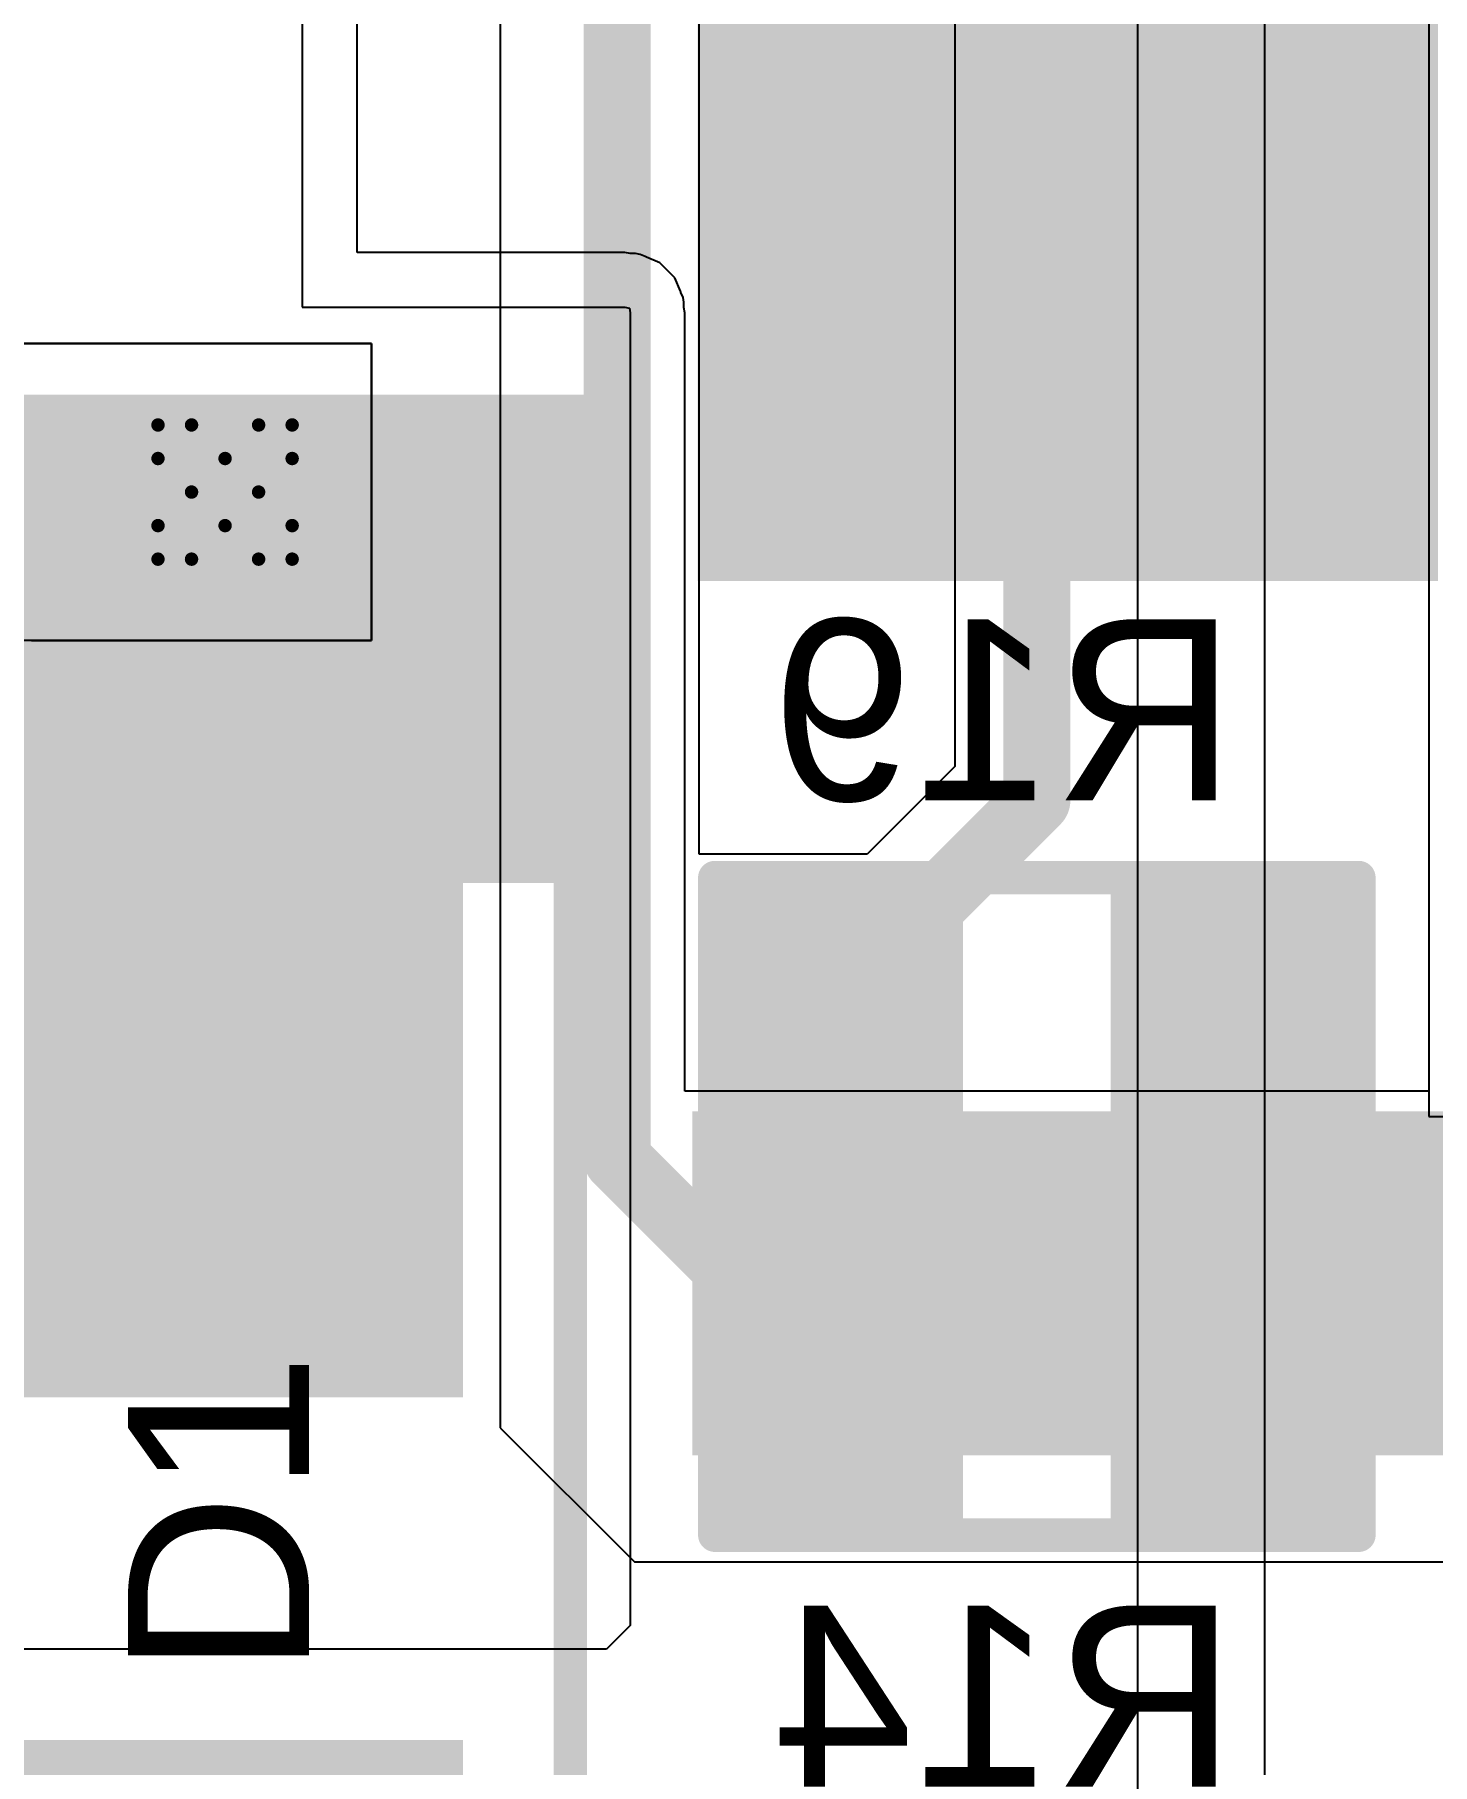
# Model space of a CAD drawing. Header units: inches. Extents: x -6 to 328, y -6 to 90.
# Drawn here: x 4.73 to 10.02, y 0.98 to 7.52 of the extents above; entities that cross this region are included whole.
import ezdxf

# ---------------------------------------------------------------- set-up
doc = ezdxf.new("R2010")
doc.units = ezdxf.units.IN
for name, color, linetype in [('Bottom Layer', 5, 'Continuous'), ('Bottom Overlay', 54, 'Continuous'), ('Bottom Paste', 16, 'Continuous'), ('Bottom Solder', 6, 'Continuous'), ('Designators', 56, 'Continuous'), ('Drill Drawing', 1, 'Continuous'), ('GND', 76, 'Continuous'), ('PWR', 16, 'Continuous'), ('Top Layer', 1, 'Continuous'), ('Top Overlay', 2, 'Continuous'), ('Top Paste', 8, 'Continuous'), ('Top Solder', 216, 'Continuous'), ('Via Holes', 16, 'Continuous')]:
    doc.layers.add(name, color=color, linetype=linetype)
doc.styles.add('Arial', font='', dxfattribs={"height": 0.2})
doc.styles.get('Arial').set_extended_font_data('Arial')

# ---------------------------------------------------------------- blocks, each defined once
blk = doc.blocks.new('R___0603_B_23')
at = {"layer": 'Bottom Layer'}
for points in [[(-1.143, -0.4445), (-1.143, 0.4445), (-0.381, 0.4445), (-0.381, -0.4445)], [(0.381, -0.4445), (0.381, 0.4445), (1.143, 0.4445), (1.143, -0.4445)]]:
    blk.add_hatch(color=5, dxfattribs=at).paths.add_polyline_path(points)
at = {"layer": 'Bottom Paste'}
for points in [[(-1.143, -0.4445), (-1.143, 0.4445), (-0.381, 0.4445), (-0.381, -0.4445)], [(0.381, -0.4445), (0.381, 0.4445), (1.143, 0.4445), (1.143, -0.4445)]]:
    blk.add_hatch(color=16, dxfattribs=at).paths.add_polyline_path(points)
at = {"layer": 'Bottom Solder'}
for points in [[(-1.2446, -0.5461), (-1.2446, 0.5461), (-0.2794, 0.5461), (-0.2794, -0.5461)], [(0.2794, -0.5461), (0.2794, 0.5461), (1.2446, 0.5461), (1.2446, -0.5461)]]:
    blk.add_hatch(color=6, dxfattribs=at).paths.add_polyline_path(points)
at = {"layer": 'Bottom Overlay'}
for points in [[(-1.2192, 0.5334, 0.127, 0.127, 0), (-1.2192, -0.5334, 0.127, 0.127, 0)], [(1.2192, 0.5334, 0.127, 0.127, 0), (-1.2192, 0.5334, 0.127, 0.127, 0)], [(1.2192, 0.5334, 0.127, 0.127, 0), (1.2192, -0.5334, 0.127, 0.127, 0)], [(1.2192, -0.5334, 0.127, 0.127, 0), (-1.2192, -0.5334, 0.127, 0.127, 0)]]:
    blk.add_lwpolyline(points, format="xyseb", dxfattribs=at)
for points in [[(-1.25095, 0.5334, 0.0635, 0.0635, 1), (-1.18745, 0.5334, 0.0635, 0.0635, 1)], [(-1.25095, 0.5334, 0.0635, 0.0635, 1), (-1.18745, 0.5334, 0.0635, 0.0635, 1)], [(1.18745, 0.5334, 0.0635, 0.0635, 1), (1.25095, 0.5334, 0.0635, 0.0635, 1)], [(1.18745, 0.5334, 0.0635, 0.0635, 1), (1.25095, 0.5334, 0.0635, 0.0635, 1)], [(-1.25095, -0.5334, 0.0635, 0.0635, 1), (-1.18745, -0.5334, 0.0635, 0.0635, 1)], [(-1.25095, -0.5334, 0.0635, 0.0635, 1), (-1.18745, -0.5334, 0.0635, 0.0635, 1)], [(1.18745, -0.5334, 0.0635, 0.0635, 1), (1.25095, -0.5334, 0.0635, 0.0635, 1)], [(1.18745, -0.5334, 0.0635, 0.0635, 1), (1.25095, -0.5334, 0.0635, 0.0635, 1)]]:
    blk.add_lwpolyline(points, format="xyseb", close=True, dxfattribs=at)
blk = doc.blocks.new('R___0603_B_28')
at = {"layer": 'Bottom Layer'}
for points in [[(-1.143, -0.4445), (-1.143, 0.4445), (-0.381, 0.4445), (-0.381, -0.4445)], [(0.381, -0.4445), (0.381, 0.4445), (1.143, 0.4445), (1.143, -0.4445)]]:
    blk.add_hatch(color=5, dxfattribs=at).paths.add_polyline_path(points)
at = {"layer": 'Bottom Paste'}
for points in [[(-1.143, -0.4445), (-1.143, 0.4445), (-0.381, 0.4445), (-0.381, -0.4445)], [(0.381, -0.4445), (0.381, 0.4445), (1.143, 0.4445), (1.143, -0.4445)]]:
    blk.add_hatch(color=16, dxfattribs=at).paths.add_polyline_path(points)
at = {"layer": 'Bottom Solder'}
for points in [[(-1.2446, -0.5461), (-1.2446, 0.5461), (-0.2794, 0.5461), (-0.2794, -0.5461)], [(0.2794, -0.5461), (0.2794, 0.5461), (1.2446, 0.5461), (1.2446, -0.5461)]]:
    blk.add_hatch(color=6, dxfattribs=at).paths.add_polyline_path(points)
at = {"layer": 'Bottom Overlay'}
for points in [[(-1.2192, -0.5334, 0.127, 0.127, 0), (-1.2192, 0.5334, 0.127, 0.127, 0)], [(-1.2192, 0.5334, 0.127, 0.127, 0), (1.2192, 0.5334, 0.127, 0.127, 0)], [(1.2192, -0.5334, 0.127, 0.127, 0), (1.2192, 0.5334, 0.127, 0.127, 0)], [(-1.2192, -0.5334, 0.127, 0.127, 0), (1.2192, -0.5334, 0.127, 0.127, 0)]]:
    blk.add_lwpolyline(points, format="xyseb", dxfattribs=at)
for points in [[(-1.25095, 0.5334, 0.0635, 0.0635, 1), (-1.18745, 0.5334, 0.0635, 0.0635, 1)], [(-1.25095, 0.5334, 0.0635, 0.0635, 1), (-1.18745, 0.5334, 0.0635, 0.0635, 1)], [(1.18745, 0.5334, 0.0635, 0.0635, 1), (1.25095, 0.5334, 0.0635, 0.0635, 1)], [(1.18745, 0.5334, 0.0635, 0.0635, 1), (1.25095, 0.5334, 0.0635, 0.0635, 1)], [(-1.25095, -0.5334, 0.0635, 0.0635, 1), (-1.18745, -0.5334, 0.0635, 0.0635, 1)], [(-1.25095, -0.5334, 0.0635, 0.0635, 1), (-1.18745, -0.5334, 0.0635, 0.0635, 1)], [(1.18745, -0.5334, 0.0635, 0.0635, 1), (1.25095, -0.5334, 0.0635, 0.0635, 1)], [(1.18745, -0.5334, 0.0635, 0.0635, 1), (1.25095, -0.5334, 0.0635, 0.0635, 1)]]:
    blk.add_lwpolyline(points, format="xyseb", close=True, dxfattribs=at)
blk = doc.blocks.new('HR963370A_52')
at = {"layer": 'Top Layer'}
for points in [[(-3.46, 6.15), (-4.56, 6.15), (-4.56, 10.35), (-3.46, 10.35)], [(-1.25, 10.3294), (1.25, 10.3294), (1.25, 7.7294), (-1.25, 7.7294)]]:
    blk.add_hatch(color=1, dxfattribs=at).paths.add_polyline_path(points)
at = {"layer": 'Top Paste'}
for points in [[(-3.46, 6.15), (-4.56, 6.15), (-4.56, 10.35), (-3.46, 10.35)], [(-1.25, 10.3294), (1.25, 10.3294), (1.25, 7.7294), (-1.25, 7.7294)]]:
    blk.add_hatch(color=8, dxfattribs=at).paths.add_polyline_path(points)
at = {"layer": 'Top Solder'}
for points in [[(-3.3584, 6.0484), (-4.6616, 6.0484), (-4.6616, 10.4516), (-3.3584, 10.4516)], [(-1.3516, 10.431), (1.3516, 10.431), (1.3516, 7.6278), (-1.3516, 7.6278)]]:
    blk.add_hatch(color=216, dxfattribs=at).paths.add_polyline_path(points)
blk = doc.blocks.new('SMA_60')
at = {"layer": 'Top Layer'}
blk.add_hatch(color=1, dxfattribs=at).paths.add_polyline_path([(-3.25, 0.85), (-0.75, 0.85), (-0.75, -0.85), (-3.25, -0.85)])
at = {"layer": 'Top Overlay'}
for points in [[(-4.445, -1.4216), (-3.278, -1.4216), (-3.278, 1.422), (-4.445, 1.422)], [(-3.2999, 0.924), (-2.5959, 0.924), (-2.5959, 1.4218), (-3.2999, 1.4218)]]:
    blk.add_hatch(color=2, dxfattribs=at).paths.add_polyline_path(points)
at = {"layer": 'Top Paste'}
blk.add_hatch(color=8, dxfattribs=at).paths.add_polyline_path([(-3.25, 0.85), (-0.75, 0.85), (-0.75, -0.85), (-3.25, -0.85)])
at = {"layer": 'Top Solder'}
for points in [[(-3.3516, 0.9516), (-0.6484, 0.9516), (-0.6484, -0.9516), (-3.3516, -0.9516)], [(0.6484, 0.9516), (3.3516, 0.9516), (3.3516, -0.9516), (0.6484, -0.9516)]]:
    blk.add_hatch(color=216, dxfattribs=at).paths.add_polyline_path(points)
at = {"layer": 'Top Overlay'}
blk.add_lwpolyline([(2.0612, 1.3577, 0.127, 0.127, 0), (-2.6581, 1.3577, 0.127, 0.127, 0)], format="xyseb", dxfattribs=at)
blk.add_lwpolyline([(-2.6899, 1.3577, 0.0635, 0.0635, 1), (-2.6264, 1.3577, 0.0635, 0.0635, 1)], format="xyseb", close=True, dxfattribs=at)

msp = doc.modelspace()

# ---------------------------------------------------------------- hatches: boundary and pattern name
at = {"layer": 'Bottom Layer'}
h = msp.add_hatch(color=5, dxfattribs=at)
edge = h.paths.add_edge_path()
edge.add_arc((5.4494, 5.7926), 0.3, 0, 360)
at = {"layer": 'GND'}
h = msp.add_hatch(color=76, dxfattribs=at)
edge = h.paths.add_edge_path()
edge.add_arc((5.4494, 5.7926), 0.3, 0, 360)
at = {"layer": 'PWR'}
h = msp.add_hatch(color=16, dxfattribs=at)
edge = h.paths.add_edge_path()
edge.add_arc((5.4494, 5.7926), 0.3, 0, 360)
at = {"layer": 'Top Layer'}
h = msp.add_hatch(color=1, dxfattribs=at)
edge = h.paths.add_edge_path()
edge.add_arc((5.4494, 5.7926), 0.3, 0, 360)
at = {"layer": 'Via Holes'}
h = msp.add_hatch(color=7, dxfattribs=at)
edge = h.paths.add_edge_path()
edge.add_arc((5.4494, 5.7926), 0.15, 0, 360)

# ---------------------------------------------------------------- linework, layer by layer
at = {"layer": 'Bottom Layer'}
for p, q in [((8.2124, 9.0661), (8.2124, 4.7539)), ((7.245, 4.4219), (7.245, 8.0271)), ((6.4912, 7.927), (6.4912, 2.2502)), ((8.2124, 4.7539), (7.8805, 4.4219)), ((7.8805, 4.4219), (7.245, 4.4219)), ((6.4912, 2.2502), (6.9992, 1.7422)), ((6.9992, 1.7422), (24.3063, 1.7422))]:
    msp.add_line(p, q, dxfattribs=at)
for points in [[(8.5232, 4.6251, 0.254, 0.254, 0), (8.5232, 11.8349, 0.254, 0.254, 0)], [(6.9342, 3.2677, 0.254, 0.254, 0), (6.9342, 8.0271, 0.254, 0.254, 0)], [(7.7612, 3.8631, 0.254, 0.254, 0), (8.5232, 4.6251, 0.254, 0.254, 0)], [(7.7612, 3.7996, 0.254, 0.254, 0), (7.7612, 3.8631, 0.254, 0.254, 0)], [(9.2852, 3.7361, 0.254, 0.254, 0), (9.2852, 3.7996, 0.254, 0.254, 0)], [(9.2852, 3.7361, 0.254, 0.254, 0), (9.5392, 3.4821, 0.254, 0.254, 0)], [(9.5392, 3.4821, 0.254, 0.254, 0), (9.5398, 3.4821, 0.254, 0.254, 0)], [(9.5398, 3.4821, 0.254, 0.254, 0), (9.8136, 3.2083, 0.254, 0.254, 0)], [(6.9342, 3.2677, 0.254, 0.254, 0), (7.7612, 2.4407, 0.254, 0.254, 0)], [(9.8136, 3.2083, 0.254, 0.254, 0), (11.5931, 3.2083, 0.254, 0.254, 0)], [(7.7612, 2.3772, 0.254, 0.254, 0), (7.7612, 2.4407, 0.254, 0.254, 0)], [(9.2852, 2.3772, 0.254, 0.254, 0), (14.0358, 2.3772, 0.254, 0.254, 0)]]:
    msp.add_lwpolyline(points, format="xyseb", dxfattribs=at)
for points in [[(8.4597, 4.6251, 0.127, 0.127, 1), (8.5867, 4.6251, 0.127, 0.127, 1)], [(8.4597, 4.6251, 0.127, 0.127, 1), (8.5867, 4.6251, 0.127, 0.127, 1)], [(7.6977, 3.8631, 0.127, 0.127, 1), (7.8247, 3.8631, 0.127, 0.127, 1)], [(7.6977, 3.8631, 0.127, 0.127, 1), (7.8247, 3.8631, 0.127, 0.127, 1)], [(7.6977, 3.7996, 0.127, 0.127, 1), (7.8247, 3.7996, 0.127, 0.127, 1)], [(9.2217, 3.7996, 0.127, 0.127, 1), (9.3487, 3.7996, 0.127, 0.127, 1)], [(9.2217, 3.7361, 0.127, 0.127, 1), (9.3487, 3.7361, 0.127, 0.127, 1)], [(9.2217, 3.7361, 0.127, 0.127, 1), (9.3487, 3.7361, 0.127, 0.127, 1)], [(9.4757, 3.4821, 0.127, 0.127, 1), (9.6027, 3.4821, 0.127, 0.127, 1)], [(9.4757, 3.4821, 0.127, 0.127, 1), (9.6027, 3.4821, 0.127, 0.127, 1)], [(9.4763, 3.4821, 0.127, 0.127, 1), (9.6033, 3.4821, 0.127, 0.127, 1)], [(9.4763, 3.4821, 0.127, 0.127, 1), (9.6033, 3.4821, 0.127, 0.127, 1)], [(6.8707, 3.2677, 0.127, 0.127, 1), (6.9977, 3.2677, 0.127, 0.127, 1)], [(6.8707, 3.2677, 0.127, 0.127, 1), (6.9977, 3.2677, 0.127, 0.127, 1)], [(9.7501, 3.2083, 0.127, 0.127, 1), (9.8771, 3.2083, 0.127, 0.127, 1)], [(9.7501, 3.2083, 0.127, 0.127, 1), (9.8771, 3.2083, 0.127, 0.127, 1)], [(7.6977, 2.4407, 0.127, 0.127, 1), (7.8247, 2.4407, 0.127, 0.127, 1)], [(7.6977, 2.4407, 0.127, 0.127, 1), (7.8247, 2.4407, 0.127, 0.127, 1)], [(7.6977, 2.3772, 0.127, 0.127, 1), (7.8247, 2.3772, 0.127, 0.127, 1)], [(9.2217, 2.3772, 0.127, 0.127, 1), (9.3487, 2.3772, 0.127, 0.127, 1)]]:
    msp.add_lwpolyline(points, format="xyseb", close=True, dxfattribs=at)
at = {"layer": 'Drill Drawing'}
for points in [[(5.1954, 5.9196, 0.0508, 0.0508, 0), (5.1954, 6.0466, 0.0508, 0.0508, 0)], [(5.1954, 6.0466, 0.0508, 0.0508, 0), (5.3224, 6.0466, 0.0508, 0.0508, 0)], [(5.3224, 6.0466, 0.0508, 0.0508, 0), (5.4494, 5.9196, 0.0508, 0.0508, 0)], [(5.4494, 5.9196, 0.0508, 0.0508, 0), (5.5764, 6.0466, 0.0508, 0.0508, 0)], [(5.5764, 6.0466, 0.0508, 0.0508, 0), (5.7034, 6.0466, 0.0508, 0.0508, 0)], [(5.7034, 5.9196, 0.0508, 0.0508, 0), (5.7034, 6.0466, 0.0508, 0.0508, 0)], [(5.1954, 5.9196, 0.0508, 0.0508, 0), (5.3224, 5.7926, 0.0508, 0.0508, 0)], [(5.5764, 5.7926, 0.0508, 0.0508, 0), (5.7034, 5.9196, 0.0508, 0.0508, 0)], [(5.1954, 5.6656, 0.0508, 0.0508, 0), (5.3224, 5.7926, 0.0508, 0.0508, 0)], [(5.5764, 5.7926, 0.0508, 0.0508, 0), (5.7034, 5.6656, 0.0508, 0.0508, 0)], [(5.1954, 5.5386, 0.0508, 0.0508, 0), (5.1954, 5.6656, 0.0508, 0.0508, 0)], [(5.3224, 5.5386, 0.0508, 0.0508, 0), (5.4494, 5.6656, 0.0508, 0.0508, 0)], [(5.4494, 5.6656, 0.0508, 0.0508, 0), (5.5764, 5.5386, 0.0508, 0.0508, 0)], [(5.7034, 5.5386, 0.0508, 0.0508, 0), (5.7034, 5.6656, 0.0508, 0.0508, 0)], [(5.1954, 5.5386, 0.0508, 0.0508, 0), (5.3224, 5.5386, 0.0508, 0.0508, 0)], [(5.5764, 5.5386, 0.0508, 0.0508, 0), (5.7034, 5.5386, 0.0508, 0.0508, 0)]]:
    msp.add_lwpolyline(points, format="xyseb", dxfattribs=at)
for points in [[(5.1827, 6.0466, 0.0254, 0.0254, 1), (5.2081, 6.0466, 0.0254, 0.0254, 1)], [(5.1827, 6.0466, 0.0254, 0.0254, 1), (5.2081, 6.0466, 0.0254, 0.0254, 1)], [(5.3097, 6.0466, 0.0254, 0.0254, 1), (5.3351, 6.0466, 0.0254, 0.0254, 1)], [(5.3097, 6.0466, 0.0254, 0.0254, 1), (5.3351, 6.0466, 0.0254, 0.0254, 1)], [(5.5637, 6.0466, 0.0254, 0.0254, 1), (5.5891, 6.0466, 0.0254, 0.0254, 1)], [(5.5637, 6.0466, 0.0254, 0.0254, 1), (5.5891, 6.0466, 0.0254, 0.0254, 1)], [(5.6907, 6.0466, 0.0254, 0.0254, 1), (5.7161, 6.0466, 0.0254, 0.0254, 1)], [(5.6907, 6.0466, 0.0254, 0.0254, 1), (5.7161, 6.0466, 0.0254, 0.0254, 1)], [(5.1827, 5.9196, 0.0254, 0.0254, 1), (5.2081, 5.9196, 0.0254, 0.0254, 1)], [(5.1827, 5.9196, 0.0254, 0.0254, 1), (5.2081, 5.9196, 0.0254, 0.0254, 1)], [(5.4367, 5.9196, 0.0254, 0.0254, 1), (5.4621, 5.9196, 0.0254, 0.0254, 1)], [(5.4367, 5.9196, 0.0254, 0.0254, 1), (5.4621, 5.9196, 0.0254, 0.0254, 1)], [(5.6907, 5.9196, 0.0254, 0.0254, 1), (5.7161, 5.9196, 0.0254, 0.0254, 1)], [(5.6907, 5.9196, 0.0254, 0.0254, 1), (5.7161, 5.9196, 0.0254, 0.0254, 1)], [(5.3097, 5.7926, 0.0254, 0.0254, 1), (5.3351, 5.7926, 0.0254, 0.0254, 1)], [(5.3097, 5.7926, 0.0254, 0.0254, 1), (5.3351, 5.7926, 0.0254, 0.0254, 1)], [(5.5637, 5.7926, 0.0254, 0.0254, 1), (5.5891, 5.7926, 0.0254, 0.0254, 1)], [(5.5637, 5.7926, 0.0254, 0.0254, 1), (5.5891, 5.7926, 0.0254, 0.0254, 1)], [(5.1827, 5.6656, 0.0254, 0.0254, 1), (5.2081, 5.6656, 0.0254, 0.0254, 1)], [(5.1827, 5.6656, 0.0254, 0.0254, 1), (5.2081, 5.6656, 0.0254, 0.0254, 1)], [(5.4367, 5.6656, 0.0254, 0.0254, 1), (5.4621, 5.6656, 0.0254, 0.0254, 1)], [(5.4367, 5.6656, 0.0254, 0.0254, 1), (5.4621, 5.6656, 0.0254, 0.0254, 1)], [(5.6907, 5.6656, 0.0254, 0.0254, 1), (5.7161, 5.6656, 0.0254, 0.0254, 1)], [(5.6907, 5.6656, 0.0254, 0.0254, 1), (5.7161, 5.6656, 0.0254, 0.0254, 1)], [(5.1827, 5.5386, 0.0254, 0.0254, 1), (5.2081, 5.5386, 0.0254, 0.0254, 1)], [(5.1827, 5.5386, 0.0254, 0.0254, 1), (5.2081, 5.5386, 0.0254, 0.0254, 1)], [(5.3097, 5.5386, 0.0254, 0.0254, 1), (5.3351, 5.5386, 0.0254, 0.0254, 1)], [(5.3097, 5.5386, 0.0254, 0.0254, 1), (5.3351, 5.5386, 0.0254, 0.0254, 1)], [(5.5637, 5.5386, 0.0254, 0.0254, 1), (5.5891, 5.5386, 0.0254, 0.0254, 1)], [(5.5637, 5.5386, 0.0254, 0.0254, 1), (5.5891, 5.5386, 0.0254, 0.0254, 1)], [(5.6907, 5.5386, 0.0254, 0.0254, 1), (5.7161, 5.5386, 0.0254, 0.0254, 1)], [(5.6907, 5.5386, 0.0254, 0.0254, 1), (5.7161, 5.5386, 0.0254, 0.0254, 1)]]:
    msp.add_lwpolyline(points, format="xyseb", close=True, dxfattribs=at)
at = {"layer": 'GND'}
for p, q in [((3.6097, 6.3549), (6.0034, 6.3549)), ((6.0034, 6.3549), (3.6574, 6.3549)), ((6.0034, 6.3549), (6.0034, 5.2309)), ((6.0034, 5.2309), (6.0034, 6.3549)), ((6.0034, 5.2309), (3.5911, 5.2309)), ((4.7166, 5.2309), (6.0034, 5.2309))]:
    msp.add_line(p, q, dxfattribs=at)
at = {"layer": 'PWR'}
for p, q in [((8.9042, 10.3782), (8.9042, 0.8024)), ((9.3868, -5.391), (9.3868, 10.3782))]:
    msp.add_line(p, q, dxfattribs=at)
at = {"layer": 'Top Layer'}
for p, q in [((10.0076, 10.2616), (10.0076, 3.429)), ((10.0076, 10.0894), (10.0076, 3.525)), ((5.7419, 8.1049), (5.7419, 6.492)), ((5.9491, 6.6992), (5.9491, 8.1049)), ((6.9633, 6.6992), (5.9491, 6.6992)), ((6.9833, 6.6952), (6.9633, 6.6992)), ((7.0037, 6.6952), (6.9833, 6.6952)), ((7.0208, 6.6918), (7.0037, 6.6952)), ((7.0396, 6.684), (7.0208, 6.6918)), ((7.0208, 6.6918), (7.0208, 6.6918)), ((7.0208, 6.6918), (7.0208, 6.6918)), ((7.0426, 6.6834), (7.0396, 6.684)), ((7.0451, 6.6818), (7.0426, 6.6834)), ((7.0954, 6.6609), (7.0451, 6.6818)), ((7.0955, 6.6609), (7.0954, 6.6609)), ((7.0954, 6.6609), (7.0954, 6.6609)), ((7.1183, 6.6381), (7.0955, 6.6609)), ((7.1526, 6.6038), (7.1183, 6.6381)), ((7.1735, 6.5534), (7.1526, 6.6038)), ((7.1751, 6.5509), (7.1735, 6.5534)), ((7.1757, 6.5479), (7.1751, 6.5509)), ((5.7419, 6.492), (6.9633, 6.492)), ((6.9633, 6.492), (6.9803, 6.4886)), ((6.9803, 6.4886), (6.9837, 6.4716)), ((7.1835, 6.5291), (7.1757, 6.5479)), ((7.1869, 6.512), (7.1835, 6.5291)), ((7.1869, 6.4916), (7.1869, 6.512)), ((7.1909, 6.4716), (7.1869, 6.4916)), ((6.9837, 6.4716), (6.9837, 3.525)), ((7.1909, 3.525), (7.1909, 6.4716)), ((6.9837, 3.525), (6.9837, 1.5018)), ((10.0076, 3.525), (7.1909, 3.525)), ((10.0076, 3.429), (15.24, 3.429)), ((6.9837, 1.5018), (6.8939, 1.412)), ((6.8939, 1.412), (3.2146, 1.4121))]:
    msp.add_line(p, q, dxfattribs=at)

# ---------------------------------------------------------------- block references
for name, p, rotation in [('HR963370A_52', (17.67, 6.8072), 90), ('SMA_60', (5.399, 1.7168), 270), ('R___0603_B_23', (8.5232, 3.7996), 180)]:
    msp.add_blockref(name, p, dxfattribs=dict(rotation=rotation))
msp.add_blockref('R___0603_B_28', (8.5232, 2.3772))

# ---------------------------------------------------------------- texts
at = {"layer": 'Bottom Overlay', "style": 'Arial', "text_generation_flag": 2}
for s, p in [('R19', (9.2786, 4.6252)), ('R14', (9.2786, 0.8914))]:
    msp.add_text(s, height=0.6858, dxfattribs=at).set_placement(p)
at = {"layer": 'Designators', "style": 'Arial'}
msp.add_text('D1', height=0.6858, rotation=90, dxfattribs=at).set_placement((5.7672, 1.3106))

doc.saveas('drawing.dxf')
